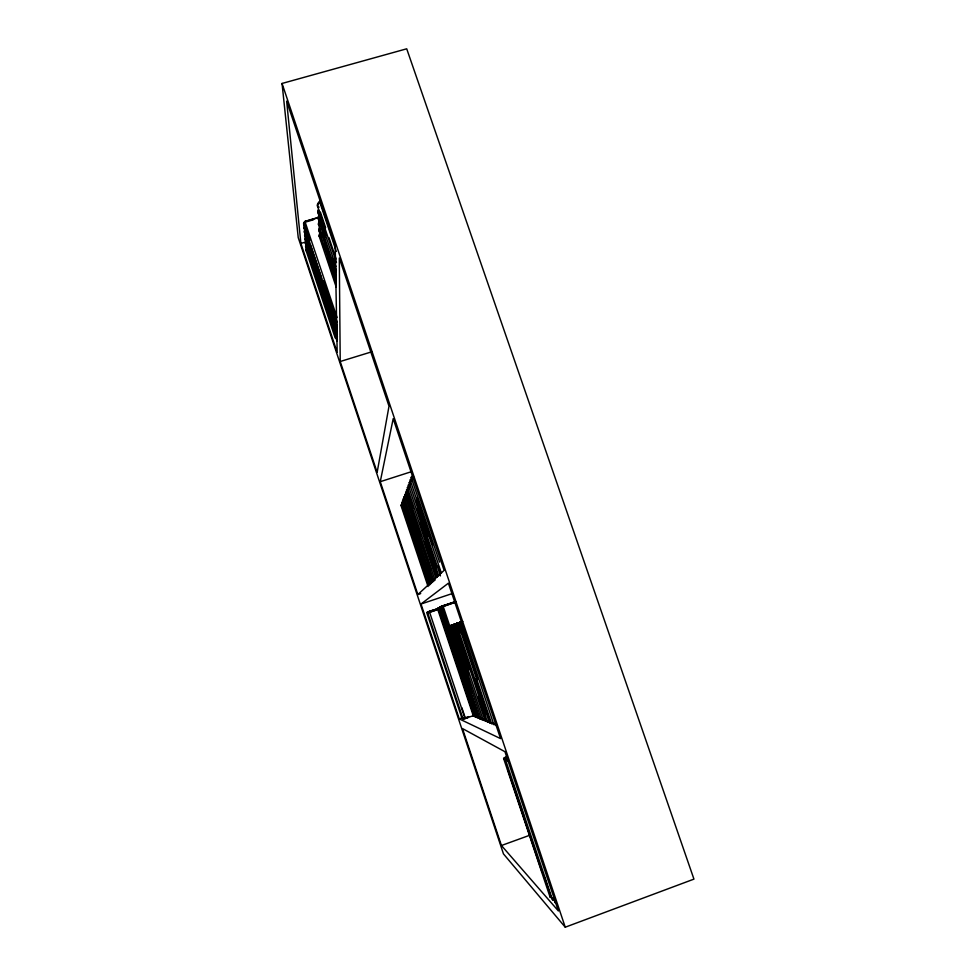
<?xml version="1.0" encoding="UTF-8"?>
<svg xmlns="http://www.w3.org/2000/svg" width="976" height="976" viewBox="0 0 976 976"><rect width="100%" height="100%" fill="white"/><g stroke="black" fill="none" stroke-linecap="round" stroke-linejoin="round"><path stroke-width="1.46" d="M380.25 481.693L393.194 418.667L444.104 570.387L417.838 594.543L380.25 481.693L410.676 471.92M320.543 201.093L318.652 202.337A18.312 6.234 -18.3 0 0 318.92 207.449M318.139 217.477L308.038 220.43A2.172 0.72 -17.8 0 1 305.842 221.064L304.366 221.942A11.773 3.88 -17.9 0 0 304 224.651M306.879 244.256L306.354 244.793A11.163 3.489 -17.9 0 0 306 247.245M461.953 718.312L426.719 612.586L428.928 611.732L428.452 612.44M463.014 718.8L427.464 612.135L429.696 611.281L428.61 612.367L429.22 612.281M473.384 716.067L437.468 608.56L455.621 602.204M474.568 716.543L438.309 608.072L440.64 607.182L440.835 607.804M475.776 717.031L439.176 607.572L441.518 606.669L440.688 607.56M476.996 717.519L440.054 607.06L442.433 606.157L442.64 606.779M478.24 718.019L440.957 606.535L443.348 605.62L442.457 606.56M458.025 667.828L438.639 608.792M420.998 604.022L448.399 583.184L500.554 738.6L459.257 718.897L420.998 604.022L452.474 593.481M464.881 717.787L463.539 718.348A11.553 0.805 -18.9 0 0 464.393 718.739L474.068 715.408M441.518 607.194L440.871 607.499M439.737 608.207L427.342 612.44M465.967 718.275L468.09 717.543M442.909 605.779L440.993 606.547M441.994 606.316L440.798 606.828L441.64 606.608M439.773 607.877L428.135 611.903L429.025 611.684M440.2 607.34L439.566 607.719M441.091 606.828L439.224 607.572M440.298 607.914L427.415 612.33L428.464 612.721M565.25 927.2L693.948 879.12L406.711 48.8L282.052 83.46L298.229 237.595L503.457 853.878L565.25 927.2L282.052 83.46M501.432 845.521L558.394 910.974L504.958 751.715L462.478 728.56L501.432 845.521L529.822 835.224M448.618 626.348L479.509 718.714M454.523 624.286L449.826 625.945M450.29 625.762L481.388 719.471M483.315 720.251L451.534 625.323L453.62 624.628L453.84 625.274M487.329 721.874L455.182 624.054L455.377 624.75L454.06 625.189L468.992 669.78M458.366 622.944L457.036 623.408L459.562 622.542M457.11 623.396L457.964 623.078L491.575 723.594M459.525 622.59L458.696 622.822L461.965 621.675M461.197 622.005L460.696 622.127M460.452 622.212L461.428 621.858M504.751 758.913A13.774 1.513 -18.8 0 1 505.568 758.132L506.324 757.864M508.191 758.938L507.422 759.206A13.92 1.549 -18.8 0 0 506.678 759.853M469.859 682.492L451.034 626.238L452.339 625.799L451.998 625.201M454.06 625.189L454.999 624.872M458.927 623.518L477.715 679.528M459.257 718.897L462.136 717.897M468.663 716.604L465.223 717.799A10.834 0.756 -18.9 0 1 463.515 717.885M432.319 610.378L431.246 610.744M428.696 612.001L429.928 611.574M453.303 624.701L452.352 625.055L462.783 621.456M450.875 625.567L451.644 625.335M443.519 605.767L443.665 605.73M442.775 606.45L442.409 606.584M449.594 626.019L450.875 626.299M449.863 625.921L452.071 625.14M485.292 721.057L453.059 624.799L456.121 623.725M455.963 623.786L462.234 621.59M457.232 623.335L455.877 623.823M442.787 606.23L442.067 606.474L443.36 606.035M453.718 624.579L452.608 625.006M449.46 626.067L458.232 623.017M458.244 623.762L457.256 624.091L458.11 623.81M461.245 622.725L459.94 623.176M444.239 605.535L445.154 605.218L443.897 605.632M441.701 607.023L440.298 607.499L441.567 607.06M430.331 611.244C427.781 612.111 433.137 610.317 430.697 611.122M450.156 625.836L462.234 621.736M452.425 625.762L451.546 626.055L461.77 622.578M454.548 625.03L455.023 624.14M458.464 623.688L456.609 623.579M444.983 605.071L454.67 601.802M455.951 623.823L456.707 623.518M457.183 623.408L457.927 623.091M459.794 623.225L459.903 622.42M506.934 756.717L504.153 757.84A14.677 1.598 -18.8 0 0 505.592 758.694L506.507 758.547L505.995 758.913A14.847 1.635 -18.8 0 0 507.471 759.779L508.386 759.645M455.487 601.741L441.567 606.401L442.75 606.718M455.89 601.814L440.103 607.06M455.768 601.887L439.786 607.438L440.945 607.731M429.123 612.33L438.407 609.195M429.062 612.525L436.284 610.098M458.769 622.81L461.782 621.773M454.304 624.372L455.097 624.091M417.838 594.543L420.693 593.579M444.788 605.132L442.97 605.742L449.704 625.872M431.063 610.805L430.221 611.086M460.074 622.346L493.795 724.497M455.45 623.969L456.329 623.713L489.415 722.728M461.392 621.871L462.014 622.468M340.221 361.51L339.294 258.042L389.009 406.175L377.151 472.372L340.221 361.51L371.941 351.75M300.889 243.427L286.651 101.15L335.207 245.842L337.171 352.36L300.889 243.427L305.268 242.133M304.366 222.943A11.041 3.648 -17.9 0 1 305.366 221.467L318.335 217.672M313.43 219.771L305.573 222.064L305.366 221.467M428.549 611.854L427.512 612.135M438.529 608.292L437.504 608.573M463.978 718.104L463.319 718.251A11.456 0.793 -18.9 0 1 462.478 717.872M480.46 717.799L479.741 717.946A12.078 0.891 -18.8 0 1 478.74 717.555M438.358 608.072L439.383 607.804L438.187 608.341L439.005 608.121L448.289 635.62M553.233 897.822L552.27 897.81A14.823 3.282 -19 0 1 550.025 896.383M319.518 201.385L336.317 251.454M505.568 758.132L505.312 757.352A13.762 1.501 -18.8 0 0 506.934 758.291M411.189 477.423L439.59 562.103M505.47 759.645L552.428 899.64M416.984 497.687L432.819 544.876M513.449 784.96L523.587 815.204M543.876 875.679L550.159 894.406M507.642 769.332L542.253 872.556M320.36 211.951L325.618 227.652M328.973 237.644L336.147 259.043M503.64 758.559L550.037 896.944M410.188 480.119L441.408 573.217M317.432 205.838L336.464 262.617M416.008 500.31L428 536.08M438.078 566.129L440.469 573.278M457.744 625.531L460.147 632.704M475.556 678.662L489.513 720.312M319.262 214.037L326.46 235.484M409.237 482.73L440.444 575.877M317.786 212.207L336.025 266.631M416.984 508.594L436.662 567.312M462.856 646.197L485.487 713.737M319.115 218.795L325.362 237.424M332.084 257.481L336.403 270.389M408.297 485.279L438.614 575.779M318.127 218.392L336.122 272.097M419.912 522.575L437.687 575.633M478.142 697.096L485.365 718.665M322.324 233.435L336.281 275.11M453.486 624.677L453.706 625.323M407.395 487.756L437.285 576.999M318.469 224.419L336.147 277.221M407.968 491.989L413.263 507.788M424.804 542.266L435.869 575.315M453.01 627.165L468.919 674.684M320.238 232.117L321.69 236.436M324.093 243.646L336.159 279.685M406.504 490.159L435.808 577.67M318.798 230.287L336.171 282.198M407.102 494.332L421.071 536.08M320.055 236.375L324.349 249.185M327.204 257.725L336.256 284.76M405.65 492.502L435.015 580.256M319.115 235.997L336.256 287.249M406.248 496.601L430.88 570.228M450.058 628.178L471.823 693.228M404.808 494.783L433.783 581.367M449.192 627.641L452.535 637.609M442.348 608.365L464.857 675.636M466.772 681.358L478.74 717.14A11.224 0.817 -18.8 0 1 478.167 716.848M411.14 515.901L421.144 545.816M427.342 564.335L433.051 581.44M403.991 497.004L432.575 582.452M445.288 620.382L460.184 664.924M462.587 672.11L477.484 716.64M413.69 528.126L417.996 540.985M418.948 543.839L431.856 582.44M440.078 607.95L443.458 618.052M453.108 646.905L475.776 714.713M403.198 499.163L431.404 583.514M404.308 504.507L423.011 560.456M451.156 644.197L468.834 697.096M445.288 628.52L450.607 644.416M402.429 501.274L430.257 584.551M460.904 676.441L473.86 715.213M407.883 519.525L418.948 552.66M419.912 555.551L429.062 582.916M401.673 503.323L429.147 585.551M402.319 507.105L411.347 534.128M418.948 556.893L427.976 583.929M400.941 505.324L428.061 586.527M304.902 221.345L337.025 317.542M304.536 224.48L309.831 240.328M323.3 280.698L337.257 322.495M303.634 224.102L334.695 317.151M310.6 245.562L321.568 278.428M331.108 307.013L337.306 325.581M303.987 228.042L334.768 320.274M305.695 233.728L317.676 269.632M323.91 288.298L337.33 328.509M335.024 323.141L336.366 327.192M304.341 231.922L334.841 323.349M305.549 236.094L308.928 246.196M311.332 253.418L337.342 331.389M304.683 235.728L334.914 326.374M306.354 241.267L334.048 324.288M335 327.155L337.391 334.317M461.88 707.783L465.43 718.421A10.846 0.756 -18.9 0 1 464.466 717.994M429.318 611.391L465.064 718.592M305.012 239.474L337.379 336.525M306.684 244.939L330.205 315.492M335 329.888L337.403 337.086M305.342 243.146L337.428 339.38M306.513 247.111L311.747 262.812M318.408 282.808L331.267 321.348M317.444 281.222L321.702 294.02M305.671 246.757L336.988 341.136M305.988 250.307L335.183 337.94M318.725 213.439A18.068 6.063 -18.3 0 1 318.505 209.425M318.566 211.963A17.666 5.929 -18.3 0 1 318.664 210.413M555.625 903.02A15.165 3.44 -19 0 1 554.856 901.812M508.35 760.999A15.018 1.671 -18.8 0 1 507.874 760.023M555.869 901.702A14.225 3.221 -19 0 1 555.49 901.275M555.759 902.092A14.225 3.221 -19 0 1 555.747 901.543M410.323 483.096A18.544 2.147 -18.6 0 1 411.079 481.046M410.347 483.291A18.141 2.086 -18.6 0 1 410.408 482.73A18.141 2.098 -18.6 0 1 410.432 481.802M401.526 505.544A16.226 1.635 -18.5 0 1 402.515 503.982M402.161 505.165A15.872 1.598 -18.5 0 1 402.478 504.921M401.648 505.092A15.872 1.598 -18.5 0 1 402.685 504.067M319.579 219.905A17.812 5.893 -18.3 0 1 319.323 215.074M319.616 219.612A17.422 5.758 -18.3 0 1 319.311 219.222M319.811 219.332A17.422 5.771 -18.3 0 1 319.396 218.978M319.25 216.099A17.422 5.771 -18.3 0 1 319.603 215.513M304.976 229.006A11.663 3.819 -17.9 0 1 304.707 225.92L304.634 225.09A11.773 3.88 -17.9 0 1 304.28 224.883M305.012 228.677A10.943 3.575 -17.9 0 1 305.061 227.152M305.012 228.323A10.943 3.575 -17.9 0 1 305.073 226.2M551.001 896.249A13.908 3.074 -19 0 1 550.769 896.066M550.903 896.639A13.908 3.087 -19 0 1 550.854 896.383M475.873 716.848A11.858 0.854 -18.8 0 0 477.227 716.945L477.496 717.055A11.968 0.866 -18.8 0 0 478.472 717.445M476.898 716.213A11.126 0.793 -18.8 0 1 476.312 716.213M476.849 716.86A11.126 0.805 -18.8 0 1 476.52 716.835M306.915 251.161A11.065 3.428 -17.9 0 1 306.671 248.38L306.61 247.623A11.163 3.489 -17.9 0 1 306.269 247.453M306.952 250.893A10.382 3.221 -17.9 0 1 307.001 249.514M306.952 250.539A10.382 3.221 -17.9 0 1 307.013 248.624M412.287 477.813A19.093 2.269 -18.6 0 1 413.104 475.654M412.336 477.996A18.666 2.208 -18.6 0 1 412.397 477.41A18.666 2.22 -18.6 0 1 413.287 475.788M413.031 476.825A18.666 2.208 -18.6 0 1 413.519 476.483M554.697 900.531A14.994 3.355 -19 0 1 552.77 898.371M508.215 759.474A13.92 1.537 -18.8 0 1 507.154 758.425M553.99 899.909A14.067 3.148 -19 0 1 553.307 899.335M409.371 485.621A18.288 2.086 -18.6 0 1 410.115 483.632M409.408 485.828A17.885 2.025 -18.6 0 1 409.456 485.292A17.885 2.037 -18.6 0 1 410.298 483.767M305.976 240.377A11.358 3.611 -17.9 0 1 305.72 237.449M306 240.084A10.651 3.392 -17.9 0 1 305.903 238.961M306 239.73A10.651 3.392 -17.9 0 1 306.074 237.705M489.696 721.789A18.568 1.452 -18.8 0 1 487.463 721.581M488.561 721.057A18.154 1.415 -18.8 0 1 488 721.008M488.451 721.728A18.154 1.427 -18.8 0 1 488.232 721.691M487.622 720.959A18.3 1.415 -18.8 0 1 485.67 720.569M487.707 720.8A17.897 1.379 -18.8 0 1 486.072 720.776M318.64 206.692A17.922 6.088 -18.3 0 1 318.444 206.241M318.176 204.57A17.91 6.1 -18.3 0 1 318.579 203.411M318.945 202.801A17.91 6.1 -18.3 0 1 319.42 202.166M496.211 725.522A19.691 1.635 -18.8 0 1 496.211 725.107M304.707 223.187A11.041 3.636 -17.9 0 1 304.927 222.821M306.83 247.575A10.468 3.27 -17.9 0 1 306.635 247.355M305.952 243.854A11.261 3.55 -17.9 0 1 306.037 241.157M305.952 242.658A10.565 3.331 -17.9 0 1 305.964 242.377M408.456 488.085A18.032 2.025 -18.6 0 1 409.176 486.146M408.48 488.293A17.629 1.964 -18.6 0 1 408.407 487.976M408.773 487.524A17.629 1.964 -18.6 0 1 409.578 486.926M408.468 487.744A17.629 1.976 -18.6 0 1 409.359 486.268M410.506 480.387A18.812 2.208 -18.6 0 1 412.079 478.386M411.64 479.838A18.398 2.147 -18.6 0 1 412.494 479.204M411.03 479.655A18.398 2.159 -18.6 0 1 412.262 478.521M543.168 873.252A19.422 3.916 -18.9 0 1 542.741 873.069M508.045 769.588A19.276 2.269 -18.8 0 1 507.959 768.649M405.43 495.052A17.312 1.867 -18.5 0 1 406.504 493.283M405.565 494.381A16.934 1.83 -18.5 0 1 406.687 493.392M404.601 497.26A17.08 1.818 -18.5 0 1 405.662 495.54M405.089 496.186A16.714 1.781 -18.5 0 1 405.418 495.93M403.271 501.945A16.433 1.684 -18.5 0 0 402.673 503.555A16.08 1.635 -18.5 0 0 402.588 503.677M402.917 503.152A16.08 1.635 -18.5 0 1 403.637 502.64M402.673 503.274A16.08 1.647 -18.5 0 1 403.442 502.042M403.43 501.518A16.641 1.72 -18.5 0 1 403.527 500.176M403.637 501.823A16.287 1.684 -18.5 0 1 403.478 501.31M403.442 501.225A16.287 1.684 -18.5 0 1 403.491 500.493M403.503 499.37A16.86 1.769 -18.5 0 1 404.32 498.053M404.259 499.2A16.494 1.72 -18.5 0 1 404.479 498.98M404.515 499.163A16.494 1.732 -18.5 0 1 404.601 498.114M305.024 236.241A11.456 3.684 -17.9 0 1 305.39 233.667M320.494 237.375A17.117 5.441 -18.2 0 1 320.262 232.922M320.531 237.131A16.738 5.307 -18.2 0 1 320.238 236.765M320.714 236.839A16.738 5.319 -18.2 0 1 320.323 236.521M407.565 490.477A17.788 1.964 -18.6 0 1 408.261 488.598M407.578 490.135A17.397 1.928 -18.6 0 1 408.444 488.708M406.687 492.807A17.544 1.915 -18.5 0 1 407.37 490.977M406.98 492.282A17.165 1.867 -18.5 0 1 407.321 492.026M406.504 492.38A17.153 1.879 -18.5 0 1 407.553 491.087M473.885 715.615A11.651 0.817 -18.8 0 0 474.812 715.981L475.068 716.091A11.749 0.842 -18.8 0 0 475.593 716.543M474.824 715.213A10.919 0.769 -18.8 0 1 474.495 715.262M474.446 715.896A10.919 0.769 -18.8 0 1 474.251 715.896M481.705 718.617A17.556 1.305 -18.8 0 1 480.229 718.031M481.583 717.811A17.178 1.269 -18.8 0 1 480.143 717.885M481.802 718.458A17.178 1.269 -18.8 0 1 480.973 717.787M483.62 719.373A17.8 1.342 -18.8 0 1 482.107 718.775M483.718 719.227A17.409 1.305 -18.8 0 1 482.51 718.751M485.597 720.154A18.044 1.379 -18.8 0 1 483.681 719.776M485.682 720.007A17.653 1.342 -18.8 0 1 484.096 719.861M475.898 716.347A11.017 0.781 -18.8 0 1 475.727 715.884M491.16 722.765A18.837 1.501 -18.8 0 1 489.427 722.594M490.33 721.886A18.422 1.452 -18.8 0 1 490.001 721.752M490.342 722.533A18.422 1.464 -18.8 0 1 490.233 722.313M494.051 723.521A19.105 1.537 -18.8 0 1 492.307 722.826M493.331 722.728A18.69 1.501 -18.8 0 1 492.514 722.752M494.137 723.35A18.69 1.513 -18.8 0 1 492.758 722.801M304.963 232.666A11.566 3.745 -17.9 0 1 305.049 229.836M305.024 231.702A10.846 3.514 -17.9 0 1 304.976 231.117M496.333 724.424A19.398 1.586 -18.8 0 1 494.527 723.716M496.406 724.253A18.971 1.549 -18.8 0 1 494.991 723.692M319.896 225.883A17.58 5.734 -18.2 0 1 319.64 221.186M319.628 225.224A17.19 5.6 -18.2 0 1 319.445 224.809M319.176 223.248A17.19 5.612 -18.2 0 1 319.567 222.174M319.689 231.422A17.336 5.588 -18.2 0 1 319.494 227.713M319.542 230.055A16.958 5.466 -18.2 0 1 319.64 228.628M463.014 717.531A10.748 0.744 -18.9 0 1 462.587 717.555M464.344 717.933A10.748 0.744 -18.9 0 1 462.892 717.799M479.741 717.14A11.334 0.83 -18.8 0 1 479.399 717.189M479.35 717.86A11.334 0.83 -18.8 0 1 479.143 717.86M478.874 716.579A11.224 0.805 -18.8 0 1 478.472 716.652M477.679 716.726A11.224 0.805 -18.8 0 1 477.728 716.36"/></g></svg>
